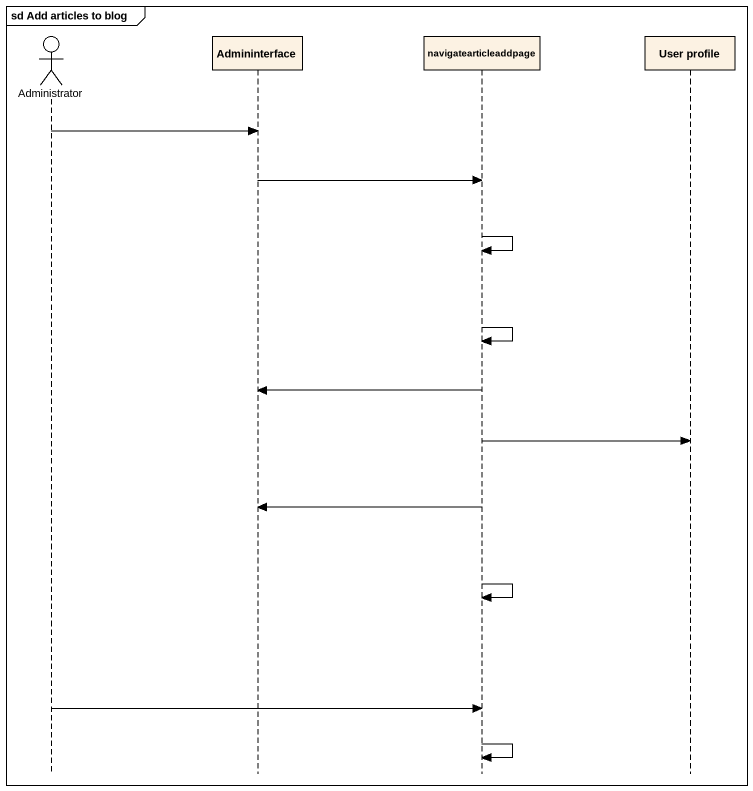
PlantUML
@startuml
mainframe sd Add articles to blog
hide footbox
actor Administrator
participant Admininterface
participant navigatearticleaddpage
participant "User profile" as User_profile

Administrator -> Admininterface
Admininterface -> navigatearticleaddpage
navigatearticleaddpage -> navigatearticleaddpage
navigatearticleaddpage -> navigatearticleaddpage
navigatearticleaddpage -> Admininterface
navigatearticleaddpage -> User_profile
navigatearticleaddpage -> Admininterface
navigatearticleaddpage -> navigatearticleaddpage
Administrator -> navigatearticleaddpage
navigatearticleaddpage -> navigatearticleaddpage
@enduml
